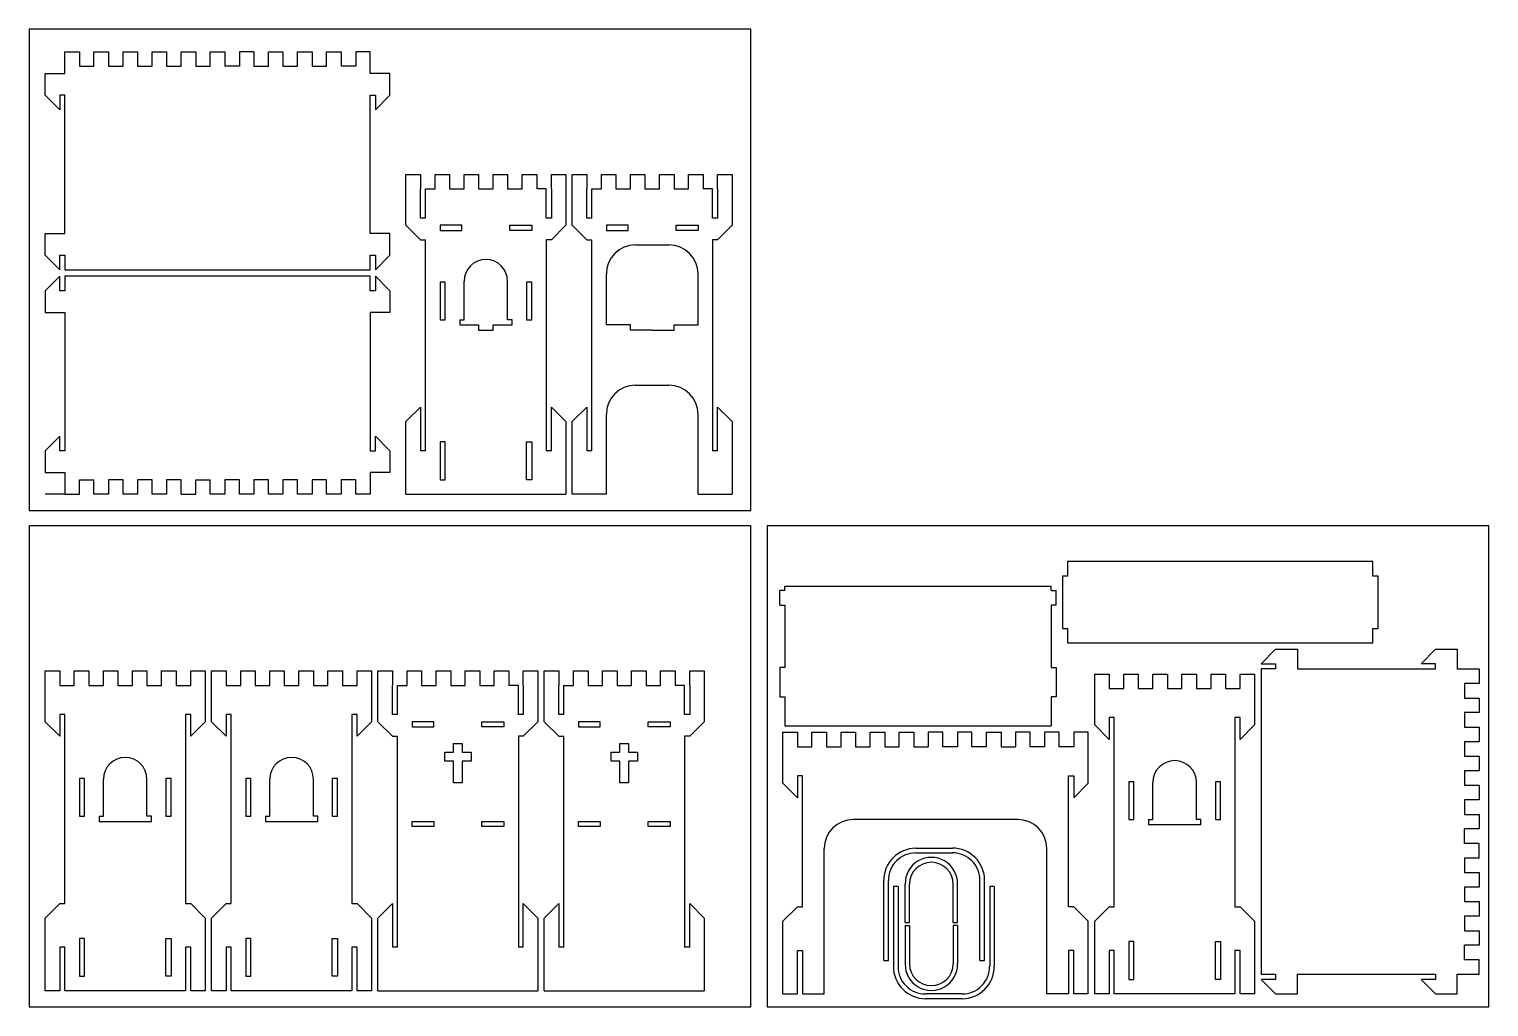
# Model space of a CAD drawing. Header units: millimetres. Extents: x 0 to 2173, y 0 to 1684.
# Drawn here: x 16 to 1449, y 724 to 1684 of the extents above; entities that cross this region are included whole.
import ezdxf

# ---------------------------------------------------------------- set-up
doc = ezdxf.new("R2010")
doc.units = ezdxf.units.MM
doc.layers.get('0').update_dxf_attribs({"color": 1})
doc.layers.add('Marco', color=5, linetype='Continuous')

msp = doc.modelspace()

# ---------------------------------------------------------------- linework, layer by layer
for p, q in [((50.8, 1662.2), (65, 1662.2)), ((50.8, 1640.8), (50.8, 1662.2)), ((65, 1662.2), (65, 1647.9)), ((79.3, 1647.9), (79.3, 1662.2)), ((79.3, 1662.2), (93.6, 1662.2)), ((93.6, 1662.2), (93.6, 1647.9)), ((107.9, 1647.9), (107.9, 1662.2)), ((107.9, 1662.2), (122.2, 1662.2)), ((122.2, 1662.2), (122.2, 1647.9)), ((136.4, 1647.9), (136.4, 1662.2)), ((136.4, 1662.2), (150.7, 1662.2)), ((150.7, 1662.2), (150.7, 1647.9)), ((165, 1647.9), (165, 1662.2)), ((165, 1662.2), (179.3, 1662.2)), ((179.3, 1662.2), (179.3, 1647.9)), ((193.5, 1647.9), (193.5, 1662.2)), ((193.5, 1662.2), (207.8, 1662.2)), ((207.8, 1662.2), (207.8, 1647.9)), ((222.1, 1662.2), (222.1, 1647.9)), ((236.4, 1662.2), (222.1, 1662.2)), ((236.4, 1662.2), (236.4, 1647.9)), ((250.6, 1647.9), (250.6, 1662.2)), ((250.6, 1662.2), (264.9, 1662.2)), ((264.9, 1662.2), (264.9, 1647.9)), ((279.2, 1647.9), (279.2, 1662.2)), ((279.2, 1662.2), (293.5, 1662.2)), ((293.5, 1662.2), (293.5, 1647.9)), ((307.7, 1647.9), (307.7, 1662.2)), ((307.7, 1662.2), (322, 1662.2)), ((322, 1662.2), (322, 1647.9)), ((350.6, 1662.2), (336.3, 1662.2)), ((336.3, 1662.2), (336.3, 1647.9)), ((350.6, 1640.8), (350.6, 1662.2)), ((31.5, 1619.4), (31.5, 1640.8)), ((31.5, 1640.8), (50.8, 1640.8)), ((65, 1647.9), (79.3, 1647.9)), ((93.6, 1647.9), (107.9, 1647.9)), ((122.2, 1647.9), (136.4, 1647.9)), ((150.7, 1647.9), (165, 1647.9)), ((179.3, 1647.9), (193.5, 1647.9)), ((222.1, 1647.9), (207.8, 1647.9)), ((236.4, 1647.9), (250.6, 1647.9)), ((264.9, 1647.9), (279.2, 1647.9)), ((293.5, 1647.9), (307.7, 1647.9)), ((336.3, 1647.9), (322, 1647.9)), ((369.9, 1640.8), (350.6, 1640.8)), ((369.9, 1619.4), (369.9, 1640.8)), ((31.5, 1619.4), (45.8, 1605.1)), ((50.8, 1619.4), (45.8, 1619.4)), ((45.8, 1619.4), (45.8, 1605.1)), ((50.8, 1483.7), (50.8, 1619.4)), ((350.6, 1483.7), (350.6, 1619.4)), ((350.6, 1619.4), (355.6, 1619.4)), ((355.6, 1619.4), (355.6, 1605.1)), ((369.9, 1619.4), (355.6, 1605.1)), ((385.6, 1491.7), (385.6, 1541.7)), ((385.6, 1541.7), (399.9, 1541.7)), ((399.9, 1541.7), (399.9, 1527.4)), ((414.2, 1527.4), (414.2, 1541.7)), ((414.2, 1541.7), (428.4, 1541.7)), ((428.4, 1541.7), (428.4, 1527.4)), ((442.7, 1527.4), (442.7, 1541.7)), ((442.7, 1541.7), (457, 1541.7)), ((457, 1541.7), (457, 1527.4)), ((471.3, 1527.4), (471.3, 1541.7)), ((471.3, 1541.7), (485.5, 1541.7)), ((485.5, 1541.7), (485.5, 1527.4)), ((499.8, 1527.4), (499.8, 1541.7)), ((499.8, 1541.7), (514.1, 1541.7)), ((514.1, 1541.7), (514.1, 1527.4)), ((528.4, 1527.4), (528.4, 1541.7)), ((528.4, 1541.7), (542.6, 1541.7)), ((542.6, 1541.7), (542.6, 1491.7)), ((548.9, 1491.7), (548.9, 1541.7)), ((548.9, 1541.7), (563.2, 1541.7)), ((563.2, 1541.7), (563.2, 1527.4)), ((577.5, 1527.4), (577.5, 1541.7)), ((577.5, 1541.7), (591.8, 1541.7)), ((591.8, 1541.7), (591.8, 1527.4)), ((606.1, 1527.4), (606.1, 1541.7)), ((606.1, 1541.7), (620.3, 1541.7)), ((620.3, 1541.7), (620.3, 1527.4)), ((634.6, 1527.4), (634.6, 1541.7)), ((634.6, 1541.7), (648.9, 1541.7)), ((648.9, 1541.7), (648.9, 1527.4)), ((663.2, 1527.4), (663.2, 1541.7)), ((663.2, 1541.7), (677.4, 1541.7)), ((677.4, 1541.7), (677.4, 1527.4)), ((691.7, 1527.4), (691.7, 1541.7)), ((691.7, 1541.7), (706, 1541.7)), ((706, 1541.7), (706, 1491.7)), ((399.9, 1498.8), (399.9, 1527.4)), ((404.9, 1498.8), (404.9, 1527.4)), ((404.9, 1527.4), (414.2, 1527.4)), ((428.4, 1527.4), (442.7, 1527.4)), ((457, 1527.4), (471.3, 1527.4)), ((485.5, 1527.4), (499.8, 1527.4)), ((523.4, 1527.4), (514.1, 1527.4)), ((523.4, 1498.8), (523.4, 1527.4)), ((528.4, 1527.4), (528.4, 1498.8)), ((563.2, 1498.8), (563.2, 1527.4)), ((568.2, 1498.8), (568.2, 1527.4)), ((568.2, 1527.4), (577.5, 1527.4)), ((591.8, 1527.4), (606.1, 1527.4)), ((620.3, 1527.4), (634.6, 1527.4)), ((648.9, 1527.4), (663.2, 1527.4)), ((686.7, 1527.4), (677.4, 1527.4)), ((686.7, 1498.8), (686.7, 1527.4)), ((691.7, 1527.4), (691.7, 1498.8)), ((385.6, 1491.7), (399.9, 1477.4)), ((404.9, 1498.8), (399.9, 1498.8)), ((419.2, 1491.7), (419.2, 1486.7)), ((440.6, 1491.7), (419.2, 1491.7)), ((440.6, 1486.7), (440.6, 1491.7)), ((487.7, 1486.7), (487.7, 1491.7)), ((487.7, 1491.7), (509.1, 1491.7)), ((509.1, 1491.7), (509.1, 1486.7)), ((528.4, 1498.8), (523.4, 1498.8)), ((542.6, 1491.7), (528.4, 1477.4)), ((548.9, 1491.7), (563.2, 1477.4)), ((568.2, 1498.8), (563.2, 1498.8)), ((582.5, 1491.7), (582.5, 1486.7)), ((603.9, 1491.7), (582.5, 1491.7)), ((603.9, 1486.7), (603.9, 1491.7)), ((651, 1486.7), (651, 1491.7)), ((651, 1491.7), (672.4, 1491.7)), ((672.4, 1491.7), (672.4, 1486.7)), ((691.7, 1498.8), (686.7, 1498.8)), ((706, 1491.7), (691.7, 1477.4)), ((31.5, 1462.3), (31.5, 1483.7)), ((31.5, 1483.7), (50.8, 1483.7)), ((369.9, 1483.7), (350.6, 1483.7)), ((369.9, 1462.3), (369.9, 1483.7)), ((399.9, 1477.4), (404.9, 1477.4)), ((404.9, 1270.4), (404.9, 1477.4)), ((419.2, 1486.7), (440.6, 1486.7)), ((509.1, 1486.7), (487.7, 1486.7)), ((528.4, 1477.4), (523.4, 1477.4)), ((523.4, 1477.4), (523.4, 1270.4)), ((563.2, 1477.4), (568.2, 1477.4)), ((568.2, 1270.4), (568.2, 1477.4)), ((582.5, 1486.7), (603.9, 1486.7)), ((672.4, 1486.7), (651, 1486.7)), ((691.7, 1477.4), (686.7, 1477.4)), ((686.7, 1477.4), (686.7, 1270.4)), ((31.5, 1462.3), (45.8, 1448)), ((45.8, 1448), (45.8, 1462.3)), ((45.8, 1462.3), (50.8, 1462.3)), ((50.8, 1462.3), (50.8, 1448)), ((350.6, 1448), (350.6, 1462.3)), ((350.6, 1462.3), (355.6, 1462.3)), ((355.6, 1462.3), (355.6, 1448)), ((369.9, 1462.3), (355.6, 1448)), ((611, 1472.4), (643.9, 1472.4)), ((50.8, 1448), (350.6, 1448)), ((31.5, 1427.5), (45.8, 1441.7)), ((45.8, 1427.5), (45.8, 1441.7)), ((350.6, 1441.7), (50.8, 1441.7)), ((50.8, 1441.7), (50.8, 1427.5)), ((350.6, 1427.5), (350.6, 1441.7)), ((369.9, 1427.5), (355.6, 1441.7)), ((355.6, 1441.7), (355.6, 1427.5)), ((424.1, 1436), (419.2, 1436)), ((419.2, 1436), (419.2, 1398.9)), ((424.1, 1398.9), (424.1, 1436)), ((442.7, 1398.9), (442.7, 1436.7)), ((485.5, 1398.9), (485.5, 1436.7)), ((509.1, 1436), (504.1, 1436)), ((504.1, 1436), (504.1, 1398.9)), ((509.1, 1398.9), (509.1, 1436)), ((582.5, 1393.9), (582.5, 1443.9)), ((672.4, 1393.9), (672.4, 1443.9)), ((31.5, 1427.5), (31.5, 1406)), ((50.8, 1427.5), (45.8, 1427.5)), ((355.6, 1427.5), (350.6, 1427.5)), ((369.9, 1427.5), (369.9, 1406)), ((31.5, 1406), (50.8, 1406)), ((50.8, 1406), (50.8, 1270.4)), ((369.9, 1406), (350.6, 1406)), ((350.6, 1406), (350.6, 1270.4)), ((419.2, 1398.9), (424.1, 1398.9)), ((438.4, 1398.9), (438.4, 1393.9)), ((438.4, 1398.9), (442.7, 1398.9)), ((438.4, 1393.9), (457, 1393.9)), ((457, 1393.9), (457, 1388.9)), ((471.3, 1393.9), (489.8, 1393.9)), ((471.3, 1388.9), (471.3, 1393.9)), ((489.8, 1398.9), (485.5, 1398.9)), ((489.8, 1393.9), (489.8, 1398.9)), ((504.1, 1398.9), (509.1, 1398.9)), ((606.1, 1393.9), (582.5, 1393.9)), ((606.1, 1388.9), (606.1, 1393.9)), ((648.9, 1388.9), (648.9, 1393.9)), ((648.9, 1393.9), (672.4, 1393.9)), ((457, 1388.9), (471.3, 1388.9)), ((627.5, 1388.9), (606.1, 1388.9)), ((627.5, 1388.9), (648.9, 1388.9)), ((611, 1334.7), (643.9, 1334.7)), ((399.9, 1313.2), (385.6, 1299)), ((399.9, 1313.2), (399.9, 1270.4)), ((528.4, 1270.4), (528.4, 1313.2)), ((528.4, 1313.2), (542.6, 1299)), ((563.2, 1313.2), (548.9, 1299)), ((563.2, 1313.2), (563.2, 1270.4)), ((582.5, 1227.6), (582.5, 1306.1)), ((672.4, 1227.6), (672.4, 1306.1)), ((691.7, 1270.4), (691.7, 1313.2)), ((691.7, 1313.2), (706, 1299)), ((385.6, 1227.6), (385.6, 1299)), ((542.6, 1299), (542.6, 1227.6)), ((548.9, 1227.6), (548.9, 1299)), ((706, 1299), (706, 1227.6)), ((31.5, 1270.4), (45.8, 1284.7)), ((45.8, 1270.4), (45.8, 1284.7)), ((355.6, 1270.4), (355.6, 1284.7)), ((369.9, 1270.4), (355.6, 1284.7)), ((424.1, 1279), (419.2, 1279)), ((419.2, 1279), (419.2, 1270.4)), ((424.1, 1241.9), (424.1, 1279)), ((504.1, 1241.9), (504.1, 1279)), ((504.1, 1279), (509.1, 1279)), ((509.1, 1279), (509.1, 1270.4)), ((31.5, 1270.4), (31.5, 1249)), ((50.8, 1270.4), (45.8, 1270.4)), ((350.6, 1270.4), (355.6, 1270.4)), ((369.9, 1270.4), (369.9, 1249)), ((404.9, 1270.4), (399.9, 1270.4)), ((419.2, 1270.4), (419.2, 1241.9)), ((509.1, 1270.4), (509.1, 1241.9)), ((528.4, 1270.4), (523.4, 1270.4)), ((568.2, 1270.4), (563.2, 1270.4)), ((691.7, 1270.4), (686.7, 1270.4)), ((31.5, 1249), (50.8, 1249)), ((50.8, 1249), (50.8, 1227.6)), ((369.9, 1249), (350.6, 1249)), ((350.6, 1249), (350.6, 1227.6)), ((65, 1227.6), (65, 1241.9)), ((65, 1241.9), (79.3, 1241.9)), ((79.3, 1227.6), (79.3, 1241.9)), ((107.9, 1241.9), (93.6, 1241.9)), ((93.6, 1241.9), (93.6, 1227.6)), ((107.9, 1227.6), (107.9, 1241.9)), ((136.4, 1241.9), (122.2, 1241.9)), ((122.2, 1241.9), (122.2, 1227.6)), ((136.4, 1227.6), (136.4, 1241.9)), ((165, 1241.9), (150.7, 1241.9)), ((150.7, 1241.9), (150.7, 1227.6)), ((165, 1227.6), (165, 1241.9)), ((179.3, 1227.6), (179.3, 1241.9)), ((179.3, 1241.9), (193.5, 1241.9)), ((193.5, 1227.6), (193.5, 1241.9)), ((222.1, 1241.9), (207.8, 1241.9)), ((207.8, 1241.9), (207.8, 1227.6)), ((222.1, 1227.6), (222.1, 1241.9)), ((250.6, 1241.9), (236.4, 1241.9)), ((236.4, 1241.9), (236.4, 1227.6)), ((250.6, 1227.6), (250.6, 1241.9)), ((279.2, 1241.9), (264.9, 1241.9)), ((264.9, 1241.9), (264.9, 1227.6)), ((279.2, 1227.6), (279.2, 1241.9)), ((307.7, 1241.9), (293.5, 1241.9)), ((293.5, 1241.9), (293.5, 1227.6)), ((307.7, 1227.6), (307.7, 1241.9)), ((336.3, 1241.9), (322, 1241.9)), ((322, 1241.9), (322, 1227.6)), ((336.3, 1227.6), (336.3, 1241.9)), ((419.2, 1241.9), (424.1, 1241.9)), ((509.1, 1241.9), (504.1, 1241.9)), ((50.8, 1227.6), (65, 1227.6)), ((93.6, 1227.6), (79.3, 1227.6)), ((122.2, 1227.6), (107.9, 1227.6)), ((150.7, 1227.6), (136.4, 1227.6)), ((165, 1227.6), (179.3, 1227.6)), ((207.8, 1227.6), (193.5, 1227.6)), ((236.4, 1227.6), (222.1, 1227.6)), ((264.9, 1227.6), (250.6, 1227.6)), ((293.5, 1227.6), (279.2, 1227.6)), ((322, 1227.6), (307.7, 1227.6)), ((350.6, 1227.6), (336.3, 1227.6)), ((385.6, 1227.6), (542.6, 1227.6)), ((582.5, 1227.6), (548.9, 1227.6)), ((672.4, 1227.6), (706, 1227.6)), ((1335.1, 1161.6), (1035.3, 1161.6)), ((1035.3, 1161.6), (1035.3, 1147.3)), ((1335.1, 1147.3), (1335.1, 1161.6)), ((1035.3, 1147.3), (1030.3, 1147.3)), ((1030.3, 1147.3), (1030.3, 1095.9)), ((1340.1, 1147.3), (1335.1, 1147.3)), ((1340.1, 1095.9), (1340.1, 1147.3)), ((757.8, 1133.1), (752.8, 1133.1)), ((752.8, 1118.8), (752.8, 1133.1)), ((757.8, 1133.1), (757.8, 1137.5)), ((757.8, 1137.5), (1019, 1137.5)), ((1019, 1133.1), (1019, 1137.5)), ((1019, 1133.1), (1024, 1133.1)), ((1024, 1118.8), (1024, 1133.1)), ((752.8, 1118.8), (757.8, 1118.8)), ((757.8, 1118.8), (757.8, 1057.4)), ((1024, 1118.8), (1019, 1118.8)), ((1019, 1118.8), (1019, 1057.4)), ((1030.3, 1095.9), (1035.3, 1095.9)), ((1035.3, 1095.9), (1035.3, 1081.7)), ((1335.1, 1081.7), (1335.1, 1095.9)), ((1335.1, 1095.9), (1340.1, 1095.9)), ((1035.3, 1081.7), (1335.1, 1081.7)), ((1239.5, 1075.4), (1225.2, 1061.1)), ((1239.5, 1075.4), (1260.9, 1075.4)), ((1260.9, 1075.4), (1260.9, 1056.1)), ((1396.5, 1075.4), (1382.3, 1061.1)), ((1396.5, 1075.4), (1417.9, 1075.4)), ((1417.9, 1075.4), (1417.9, 1056.1)), ((1225.2, 1061.1), (1239.5, 1061.1)), ((1239.5, 1061.1), (1239.5, 1056.1)), ((1396.5, 1061.1), (1382.3, 1061.1)), ((1396.5, 1056.1), (1396.5, 1061.1)), ((31.5, 1004.3), (31.5, 1054.2)), ((31.5, 1054.2), (45.8, 1054.2)), ((45.8, 1054.2), (45.8, 1040)), ((60, 1040), (60, 1054.2)), ((60, 1054.2), (74.3, 1054.2)), ((74.3, 1054.2), (74.3, 1040)), ((88.6, 1040), (88.6, 1054.2)), ((88.6, 1054.2), (102.9, 1054.2)), ((102.9, 1054.2), (102.9, 1040)), ((117.2, 1040), (117.2, 1054.2)), ((117.2, 1054.2), (131.4, 1054.2)), ((131.4, 1054.2), (131.4, 1040)), ((145.7, 1040), (145.7, 1054.2)), ((145.7, 1054.2), (160, 1054.2)), ((160, 1054.2), (160, 1040)), ((174.3, 1040), (174.3, 1054.2)), ((174.3, 1054.2), (188.5, 1054.2)), ((188.5, 1054.2), (188.5, 1004.3)), ((194.8, 1004.3), (194.8, 1054.2)), ((194.8, 1054.2), (209.1, 1054.2)), ((209.1, 1054.2), (209.1, 1040)), ((223.4, 1040), (223.4, 1054.2)), ((223.4, 1054.2), (237.7, 1054.2)), ((237.7, 1054.2), (237.7, 1040)), ((251.9, 1040), (251.9, 1054.2)), ((251.9, 1054.2), (266.2, 1054.2)), ((266.2, 1054.2), (266.2, 1040)), ((280.5, 1040), (280.5, 1054.2)), ((280.5, 1054.2), (294.8, 1054.2)), ((294.8, 1054.2), (294.8, 1040)), ((309.1, 1040), (309.1, 1054.2)), ((309.1, 1054.2), (323.3, 1054.2)), ((323.3, 1054.2), (323.3, 1040)), ((337.6, 1040), (337.6, 1054.2)), ((337.6, 1054.2), (351.9, 1054.2)), ((351.9, 1054.2), (351.9, 1004.3)), ((358.2, 1004.3), (358.2, 1054.2)), ((358.2, 1054.2), (372.5, 1054.2)), ((372.5, 1054.2), (372.5, 1040)), ((386.7, 1040), (386.7, 1054.2)), ((386.7, 1054.2), (401, 1054.2)), ((401, 1054.2), (401, 1040)), ((415.3, 1040), (415.3, 1054.2)), ((415.3, 1054.2), (429.6, 1054.2)), ((429.6, 1054.2), (429.6, 1040)), ((443.8, 1040), (443.8, 1054.2)), ((443.8, 1054.2), (458.1, 1054.2)), ((458.1, 1054.2), (458.1, 1040)), ((472.4, 1040), (472.4, 1054.2)), ((472.4, 1054.2), (486.7, 1054.2)), ((486.7, 1054.2), (486.7, 1040)), ((500.9, 1040), (500.9, 1054.2)), ((500.9, 1054.2), (515.2, 1054.2)), ((515.2, 1054.2), (515.2, 1004.3)), ((521.5, 1004.3), (521.5, 1054.2)), ((521.5, 1054.2), (535.8, 1054.2)), ((535.8, 1054.2), (535.8, 1040)), ((550.1, 1040), (550.1, 1054.2)), ((550.1, 1054.2), (564.4, 1054.2)), ((564.4, 1054.2), (564.4, 1040)), ((578.6, 1040), (578.6, 1054.2)), ((578.6, 1054.2), (592.9, 1054.2)), ((592.9, 1054.2), (592.9, 1040)), ((607.2, 1040), (607.2, 1054.2)), ((607.2, 1054.2), (621.5, 1054.2)), ((621.5, 1054.2), (621.5, 1040)), ((635.7, 1040), (635.7, 1054.2)), ((635.7, 1054.2), (650, 1054.2)), ((650, 1054.2), (650, 1040)), ((664.3, 1040), (664.3, 1054.2)), ((664.3, 1054.2), (678.6, 1054.2)), ((678.6, 1054.2), (678.6, 1004.3)), ((752.8, 1057.4), (752.8, 1028.8)), ((757.8, 1057.4), (752.8, 1057.4)), ((1019, 1057.4), (1024, 1057.4)), ((1024, 1057.4), (1024, 1028.8)), ((1061.9, 1001.1), (1061.9, 1051.1)), ((1061.9, 1051.1), (1076.1, 1051.1)), ((1076.1, 1051.1), (1076.1, 1036.8)), ((1090.4, 1036.8), (1090.4, 1051.1)), ((1090.4, 1051.1), (1104.7, 1051.1)), ((1104.7, 1051.1), (1104.7, 1036.8)), ((1119, 1036.8), (1119, 1051.1)), ((1119, 1051.1), (1133.2, 1051.1)), ((1133.2, 1051.1), (1133.2, 1036.8)), ((1147.5, 1036.8), (1147.5, 1051.1)), ((1147.5, 1051.1), (1161.8, 1051.1)), ((1161.8, 1051.1), (1161.8, 1036.8)), ((1176.1, 1036.8), (1176.1, 1051.1)), ((1176.1, 1051.1), (1190.4, 1051.1)), ((1190.4, 1051.1), (1190.4, 1036.8)), ((1204.6, 1036.8), (1204.6, 1051.1)), ((1204.6, 1051.1), (1218.9, 1051.1)), ((1218.9, 1051.1), (1218.9, 1001.1)), ((1239.5, 1056.1), (1225.2, 1056.1)), ((1225.2, 1056.1), (1225.2, 756.3)), ((1260.9, 1056.1), (1396.5, 1056.1)), ((1417.9, 1056.1), (1439.4, 1056.1)), ((1439.4, 1056.1), (1439.4, 1041.8)), ((45.8, 1040), (60, 1040)), ((74.3, 1040), (88.6, 1040)), ((102.9, 1040), (117.2, 1040)), ((131.4, 1040), (145.7, 1040)), ((160, 1040), (174.3, 1040)), ((209.1, 1040), (223.4, 1040)), ((237.7, 1040), (251.9, 1040)), ((266.2, 1040), (280.5, 1040)), ((294.8, 1040), (309.1, 1040)), ((323.3, 1040), (337.6, 1040)), ((372.5, 1011.4), (372.5, 1040)), ((377.5, 1011.4), (377.5, 1040)), ((377.5, 1040), (386.7, 1040)), ((401, 1040), (415.3, 1040)), ((429.6, 1040), (443.8, 1040)), ((458.1, 1040), (472.4, 1040)), ((496, 1040), (486.7, 1040)), ((496, 1011.4), (496, 1040)), ((500.9, 1040), (500.9, 1011.4)), ((535.8, 1011.4), (535.8, 1040)), ((540.8, 1011.4), (540.8, 1040)), ((540.8, 1040), (550.1, 1040)), ((564.4, 1040), (578.6, 1040)), ((592.9, 1040), (607.2, 1040)), ((621.5, 1040), (635.7, 1040)), ((659.3, 1040), (650, 1040)), ((659.3, 1011.4), (659.3, 1040)), ((664.3, 1040), (664.3, 1011.4)), ((1076.1, 1036.8), (1090.4, 1036.8)), ((1104.7, 1036.8), (1119, 1036.8)), ((1133.2, 1036.8), (1147.5, 1036.8)), ((1161.8, 1036.8), (1176.1, 1036.8)), ((1190.4, 1036.8), (1204.6, 1036.8)), ((1439.4, 1041.8), (1425.1, 1041.8)), ((1425.1, 1041.8), (1425.1, 1027.5)), ((752.8, 1028.8), (757.8, 1028.8)), ((757.8, 1028.8), (757.8, 1000.3)), ((1024, 1028.8), (1019, 1028.8)), ((1019, 1028.8), (1019, 1000.3)), ((1425.1, 1027.5), (1439.4, 1027.5)), ((1439.4, 1027.5), (1439.4, 1013.3)), ((31.5, 1004.3), (45.8, 990)), ((50.8, 1011.4), (45.8, 1011.4)), ((45.8, 1011.4), (45.8, 990)), ((50.8, 825.8), (50.8, 1011.4)), ((174.3, 1011.4), (169.3, 1011.4)), ((169.3, 1011.4), (169.3, 825.8)), ((174.3, 990), (174.3, 1011.4)), ((188.5, 1004.3), (174.3, 990)), ((194.8, 1004.3), (209.1, 990)), ((214.1, 1011.4), (209.1, 1011.4)), ((209.1, 1011.4), (209.1, 990)), ((214.1, 825.8), (214.1, 1011.4)), ((337.6, 1011.4), (332.6, 1011.4)), ((332.6, 1011.4), (332.6, 825.8)), ((337.6, 990), (337.6, 1011.4)), ((351.9, 1004.3), (337.6, 990)), ((358.2, 1004.3), (372.5, 990)), ((377.5, 1011.4), (372.5, 1011.4)), ((391.7, 1004.3), (391.7, 999.3)), ((413.1, 1004.3), (391.7, 1004.3)), ((413.1, 999.3), (413.1, 1004.3)), ((460.3, 999.3), (460.3, 1004.3)), ((460.3, 1004.3), (481.7, 1004.3)), ((481.7, 1004.3), (481.7, 999.3)), ((500.9, 1011.4), (496, 1011.4)), ((515.2, 1004.3), (500.9, 990)), ((521.5, 1004.3), (535.8, 990)), ((540.8, 1011.4), (535.8, 1011.4)), ((555.1, 1004.3), (555.1, 999.3)), ((576.5, 1004.3), (555.1, 1004.3)), ((576.5, 999.3), (576.5, 1004.3)), ((623.6, 999.3), (623.6, 1004.3)), ((623.6, 1004.3), (645, 1004.3)), ((645, 1004.3), (645, 999.3)), ((664.3, 1011.4), (659.3, 1011.4)), ((678.6, 1004.3), (664.3, 990)), ((1081.1, 1008.3), (1076.1, 1008.3)), ((1076.1, 1008.3), (1076.1, 986.8)), ((1081.1, 822.7), (1081.1, 1008.3)), ((1204.6, 1008.3), (1199.6, 1008.3)), ((1199.6, 1008.3), (1199.6, 822.7)), ((1204.6, 986.8), (1204.6, 1008.3)), ((1439.4, 1013.3), (1425.1, 1013.3)), ((1425.1, 1013.3), (1425.1, 999)), ((372.5, 990), (377.5, 990)), ((377.5, 783), (377.5, 990)), ((391.7, 999.3), (413.1, 999.3)), ((481.7, 999.3), (460.3, 999.3)), ((500.9, 990), (496, 990)), ((496, 990), (496, 783)), ((535.8, 990), (540.8, 990)), ((540.8, 783), (540.8, 990)), ((555.1, 999.3), (576.5, 999.3)), ((645, 999.3), (623.6, 999.3)), ((664.3, 990), (659.3, 990)), ((659.3, 990), (659.3, 783)), ((755.8, 944), (755.8, 994)), ((755.8, 994), (770, 994)), ((757.8, 1000.3), (1019, 1000.3)), ((770, 994), (770, 979.7)), ((784.3, 979.7), (784.3, 994)), ((784.3, 994), (798.6, 994)), ((798.6, 994), (798.6, 979.7)), ((812.9, 979.7), (812.9, 994)), ((812.9, 994), (827.1, 994)), ((827.1, 994), (827.1, 979.7)), ((841.4, 979.7), (841.4, 994)), ((841.4, 994), (855.7, 994)), ((855.7, 994), (855.7, 979.7)), ((870, 979.7), (870, 994)), ((870, 994), (884.2, 994)), ((884.2, 994), (884.2, 979.7)), ((912.8, 994), (898.5, 994)), ((898.5, 994), (898.5, 979.7)), ((912.8, 979.7), (912.8, 994)), ((941.4, 994), (927.1, 994)), ((927.1, 994), (927.1, 979.7)), ((941.4, 979.7), (941.4, 994)), ((955.6, 979.7), (955.6, 994)), ((955.6, 994), (969.9, 994)), ((969.9, 994), (969.9, 979.7)), ((998.5, 994), (984.2, 994)), ((984.2, 994), (984.2, 979.7)), ((998.5, 979.7), (998.5, 994)), ((1027, 994), (1012.7, 994)), ((1012.7, 994), (1012.7, 979.7)), ((1027, 979.7), (1027, 994)), ((1055.6, 994), (1041.3, 994)), ((1041.3, 994), (1041.3, 979.7)), ((1055.6, 944), (1055.6, 994)), ((1061.9, 1001.1), (1076.1, 986.8)), ((1218.9, 1001.1), (1204.6, 986.8)), ((1425.1, 999), (1439.4, 999)), ((1439.4, 999), (1439.4, 984.7)), ((432.4, 974.3), (432.4, 982.9)), ((432.4, 982.9), (436.7, 982.9)), ((436.7, 982.9), (441, 982.9)), ((441, 982.9), (441, 974.3)), ((595.8, 974.3), (595.8, 982.9)), ((595.8, 982.9), (600, 982.9)), ((600, 982.9), (604.3, 982.9)), ((604.3, 982.9), (604.3, 974.3)), ((770, 979.7), (784.3, 979.7)), ((798.6, 979.7), (812.9, 979.7)), ((827.1, 979.7), (841.4, 979.7)), ((855.7, 979.7), (870, 979.7)), ((884.2, 979.7), (898.5, 979.7)), ((927.1, 979.7), (912.8, 979.7)), ((955.6, 979.7), (941.4, 979.7)), ((969.9, 979.7), (984.2, 979.7)), ((1012.7, 979.7), (998.5, 979.7)), ((1041.3, 979.7), (1027, 979.7)), ((1439.4, 984.7), (1425.1, 984.7)), ((1425.1, 984.7), (1425.1, 970.4)), ((423.9, 965.7), (423.9, 974.3)), ((423.9, 974.3), (432.4, 974.3)), ((432.4, 965.7), (423.9, 965.7)), ((432.4, 944.3), (432.4, 965.7)), ((441, 974.3), (449.6, 974.3)), ((449.6, 965.7), (441, 965.7)), ((441, 965.7), (441, 944.3)), ((449.6, 974.3), (449.6, 965.7)), ((587.2, 965.7), (587.2, 974.3)), ((587.2, 974.3), (595.8, 974.3)), ((595.8, 965.7), (587.2, 965.7)), ((595.8, 944.3), (595.8, 965.7)), ((604.3, 974.3), (612.9, 974.3)), ((612.9, 965.7), (604.3, 965.7)), ((604.3, 965.7), (604.3, 944.3)), ((612.9, 974.3), (612.9, 965.7)), ((1425.1, 970.4), (1439.4, 970.4)), ((1439.4, 970.4), (1439.4, 956.2)), ((70, 948.6), (65, 948.6)), ((65, 948.6), (65, 911.5)), ((70, 911.5), (70, 948.6)), ((88.6, 911.5), (88.6, 947.9)), ((131.4, 911.5), (131.4, 947.9)), ((155, 948.6), (150, 948.6)), ((150, 948.6), (150, 911.5)), ((155, 911.5), (155, 948.6)), ((233.4, 948.6), (228.4, 948.6)), ((228.4, 948.6), (228.4, 911.5)), ((233.4, 911.5), (233.4, 948.6)), ((251.9, 911.5), (251.9, 947.9)), ((294.8, 911.5), (294.8, 947.9)), ((318.3, 948.6), (313.3, 948.6)), ((313.3, 948.6), (313.3, 911.5)), ((318.3, 911.5), (318.3, 948.6)), ((775, 951.2), (770, 951.2)), ((770, 951.2), (770, 929.7)), ((775, 822.7), (775, 951.2)), ((1036.3, 822.7), (1036.3, 951.2)), ((1036.3, 951.2), (1041.3, 951.2)), ((1041.3, 951.2), (1041.3, 929.7)), ((1439.4, 956.2), (1425.1, 956.2)), ((1425.1, 956.2), (1425.1, 941.9)), ((441, 944.3), (432.4, 944.3)), ((604.3, 944.3), (595.8, 944.3)), ((770, 929.7), (755.8, 944)), ((1041.3, 929.7), (1055.6, 944)), ((1100.4, 945.4), (1095.4, 945.4)), ((1095.4, 945.4), (1095.4, 908.3)), ((1100.4, 908.3), (1100.4, 945.4)), ((1119, 908.3), (1119, 944.7)), ((1161.8, 908.3), (1161.8, 944.7)), ((1185.4, 945.4), (1180.4, 945.4)), ((1180.4, 945.4), (1180.4, 908.3)), ((1185.4, 908.3), (1185.4, 945.4)), ((1425.1, 941.9), (1439.4, 941.9)), ((1439.4, 941.9), (1439.4, 927.6)), ((1439.4, 927.6), (1425.1, 927.6)), ((1425.1, 927.6), (1425.1, 913.3)), ((65, 911.5), (70, 911.5)), ((84.3, 911.5), (84.3, 906.5)), ((84.3, 911.5), (88.6, 911.5)), ((84.3, 906.5), (135.7, 906.5)), ((135.7, 911.5), (131.4, 911.5)), ((135.7, 906.5), (135.7, 911.5)), ((150, 911.5), (155, 911.5)), ((228.4, 911.5), (233.4, 911.5)), ((247.7, 911.5), (247.7, 906.5)), ((247.7, 911.5), (251.9, 911.5)), ((247.7, 906.5), (299.1, 906.5)), ((299.1, 911.5), (294.8, 911.5)), ((299.1, 906.5), (299.1, 911.5)), ((313.3, 911.5), (318.3, 911.5)), ((391.7, 906.5), (413.1, 906.5)), ((391.7, 901.5), (391.7, 906.5)), ((413.1, 906.5), (413.1, 901.5)), ((460.3, 906.5), (481.7, 906.5)), ((460.3, 901.5), (460.3, 906.5)), ((481.7, 906.5), (481.7, 901.5)), ((555.1, 906.5), (576.5, 906.5)), ((555.1, 901.5), (555.1, 906.5)), ((576.5, 906.5), (576.5, 901.5)), ((623.6, 906.5), (645, 906.5)), ((623.6, 901.5), (623.6, 906.5)), ((645, 906.5), (645, 901.5)), ((986.3, 908.3), (825, 908.3)), ((1095.4, 908.3), (1100.4, 908.3)), ((1114.7, 908.3), (1114.7, 903.3)), ((1114.7, 908.3), (1119, 908.3)), ((1114.7, 903.3), (1166.1, 903.3)), ((1166.1, 908.3), (1161.8, 908.3)), ((1166.1, 903.3), (1166.1, 908.3)), ((1180.4, 908.3), (1185.4, 908.3)), ((1425.1, 913.3), (1439.4, 913.3)), ((1439.4, 913.3), (1439.4, 899)), ((413.1, 901.5), (391.7, 901.5)), ((481.7, 901.5), (460.3, 901.5)), ((576.5, 901.5), (555.1, 901.5)), ((645, 901.5), (623.6, 901.5)), ((1425.1, 884.8), (1425.1, 899)), ((1439.4, 899), (1425.1, 899)), ((796.4, 737), (796.4, 879.8)), ((886.4, 880.1), (922.2, 880.2)), ((886.4, 875.6), (922.2, 875.6)), ((1014.9, 737), (1014.9, 879.8)), ((1439.4, 884.8), (1425.1, 884.8)), ((1439.4, 870.5), (1439.4, 884.8)), ((1439.4, 870.5), (1425.1, 870.5)), ((1425.1, 870.5), (1425.1, 856.2)), ((854.7, 770), (854.7, 848.5)), ((859.3, 770), (859.3, 848.5)), ((949.2, 770), (949.2, 848.5)), ((953.8, 770), (953.8, 848.5)), ((1425.1, 856.2), (1439.4, 856.2)), ((1439.4, 856.2), (1439.4, 841.9)), ((864.2, 842.6), (864.2, 764)), ((868.8, 842.6), (864.2, 842.6)), ((868.8, 842.6), (868.8, 764)), ((875.8, 807.1), (875.8, 844.9)), ((880, 807.1), (880, 844.9)), ((922.9, 807.1), (922.9, 844.9)), ((927.2, 807.1), (927.2, 844.9)), ((958.8, 842.6), (958.8, 764.1)), ((963.3, 842.6), (958.8, 842.6)), ((963.3, 842.6), (963.3, 764.1)), ((1439.4, 841.9), (1425.1, 841.9)), ((1425.1, 841.9), (1425.1, 827.7)), ((45.8, 825.8), (31.5, 811.5)), ((45.8, 825.8), (50.8, 825.8)), ((169.3, 825.8), (174.3, 825.8)), ((174.3, 825.8), (188.5, 811.5)), ((209.1, 825.8), (194.8, 811.5)), ((209.1, 825.8), (214.1, 825.8)), ((332.6, 825.8), (337.6, 825.8)), ((337.6, 825.8), (351.9, 811.5)), ((372.5, 825.8), (358.2, 811.5)), ((372.5, 825.8), (372.5, 783)), ((500.9, 783), (500.9, 825.8)), ((500.9, 825.8), (515.2, 811.5)), ((535.8, 825.8), (521.5, 811.5)), ((535.8, 825.8), (535.8, 783)), ((664.3, 783), (664.3, 825.8)), ((664.3, 825.8), (678.6, 811.5)), ((755.8, 808.4), (770, 822.7)), ((770, 822.7), (775, 822.7)), ((1041.3, 822.7), (1036.3, 822.7)), ((1055.6, 808.4), (1041.3, 822.7)), ((1076.1, 822.7), (1061.9, 808.4)), ((1076.1, 822.7), (1081.1, 822.7)), ((1199.6, 822.7), (1204.6, 822.7)), ((1204.6, 822.7), (1218.9, 808.4)), ((1425.1, 827.7), (1439.4, 827.7)), ((1439.4, 827.7), (1439.4, 813.4)), ((31.5, 740.2), (31.5, 811.5)), ((188.5, 811.5), (188.5, 740.2)), ((194.8, 740.2), (194.8, 811.5)), ((351.9, 811.5), (351.9, 740.2)), ((358.2, 740.2), (358.2, 811.5)), ((515.2, 811.5), (515.2, 740.2)), ((521.5, 740.2), (521.5, 811.5)), ((678.6, 811.5), (678.6, 740.2)), ((755.8, 737), (755.8, 808.4)), ((875.8, 807.1), (880, 807.1)), ((875.8, 804.4), (875.8, 766.6)), ((875.8, 804.4), (880, 804.4)), ((880, 804.4), (880, 766.6)), ((922.9, 807.1), (927.2, 807.1)), ((927.2, 804.4), (922.9, 804.4)), ((922.9, 804.4), (922.9, 766.6)), ((927.2, 804.4), (927.2, 766.6)), ((1055.6, 737), (1055.6, 808.4)), ((1061.9, 737), (1061.9, 808.4)), ((1218.9, 808.4), (1218.9, 737)), ((1439.4, 813.4), (1425.1, 813.4)), ((1425.1, 813.4), (1425.1, 799.1)), ((65, 791.6), (65, 783)), ((70, 791.6), (65, 791.6)), ((70, 754.4), (70, 791.6)), ((150, 754.4), (150, 791.6)), ((150, 791.6), (155, 791.6)), ((155, 791.6), (155, 783)), ((228.4, 791.6), (228.4, 783)), ((233.4, 791.6), (228.4, 791.6)), ((233.4, 754.4), (233.4, 791.6)), ((313.3, 754.4), (313.3, 791.6)), ((313.3, 791.6), (318.3, 791.6)), ((318.3, 791.6), (318.3, 783)), ((1095.4, 788.4), (1095.4, 779.8)), ((1100.4, 788.4), (1095.4, 788.4)), ((1100.4, 751.3), (1100.4, 788.4)), ((1180.4, 751.3), (1180.4, 788.4)), ((1180.4, 788.4), (1185.4, 788.4)), ((1185.4, 788.4), (1185.4, 779.8)), ((1425.1, 799.1), (1439.4, 799.1)), ((1439.4, 799.1), (1439.4, 784.8)), ((50.8, 783), (45.8, 783)), ((45.8, 783), (45.8, 740.2)), ((50.8, 740.2), (50.8, 783)), ((65, 783), (65, 754.4)), ((155, 783), (155, 754.4)), ((174.3, 783), (169.3, 783)), ((169.3, 783), (169.3, 740.2)), ((174.3, 740.2), (174.3, 783)), ((214.1, 783), (209.1, 783)), ((209.1, 783), (209.1, 740.2)), ((214.1, 740.2), (214.1, 783)), ((228.4, 783), (228.4, 754.4)), ((318.3, 783), (318.3, 754.4)), ((337.6, 783), (332.6, 783)), ((332.6, 783), (332.6, 740.2)), ((337.6, 740.2), (337.6, 783)), ((377.5, 783), (372.5, 783)), ((500.9, 783), (496, 783)), ((540.8, 783), (535.8, 783)), ((664.3, 783), (659.3, 783)), ((770, 737), (770, 779.8)), ((770, 779.8), (775, 779.8)), ((775, 779.8), (775, 737)), ((1041.3, 779.8), (1036.3, 779.8)), ((1036.3, 779.8), (1036.3, 737)), ((1041.3, 737), (1041.3, 779.8)), ((1081.1, 779.8), (1076.1, 779.8)), ((1076.1, 779.8), (1076.1, 737)), ((1081.1, 737), (1081.1, 779.8)), ((1095.4, 779.8), (1095.4, 751.3)), ((1185.4, 779.8), (1185.4, 751.3)), ((1204.6, 779.8), (1199.6, 779.8)), ((1199.6, 779.8), (1199.6, 737)), ((1204.6, 737), (1204.6, 779.8)), ((1425.1, 770.6), (1425.1, 784.8)), ((1439.4, 784.8), (1425.1, 784.8)), ((854.7, 770), (859.3, 770)), ((949.2, 770), (953.8, 770)), ((1439.4, 770.6), (1425.1, 770.6)), ((1439.4, 756.3), (1439.4, 770.6)), ((65, 754.4), (70, 754.4)), ((155, 754.4), (150, 754.4)), ((228.4, 754.4), (233.4, 754.4)), ((318.3, 754.4), (313.3, 754.4)), ((1095.4, 751.3), (1100.4, 751.3)), ((1185.4, 751.3), (1180.4, 751.3)), ((1225.2, 756.3), (1239.5, 756.3)), ((1239.5, 751.3), (1225.2, 751.3)), ((1239.5, 737), (1225.2, 751.3)), ((1239.5, 756.3), (1239.5, 751.3)), ((1260.9, 737), (1260.9, 756.3)), ((1260.9, 756.3), (1396.5, 756.3)), ((1396.5, 751.3), (1382.3, 751.3)), ((1396.5, 737), (1382.3, 751.3)), ((1396.5, 756.3), (1396.5, 751.3)), ((1417.9, 756.3), (1439.4, 756.3)), ((1417.9, 737), (1417.9, 756.3)), ((45.8, 740.2), (31.5, 740.2)), ((169.3, 740.2), (50.8, 740.2)), ((188.5, 740.2), (174.3, 740.2)), ((209.1, 740.2), (194.8, 740.2)), ((332.6, 740.2), (214.1, 740.2)), ((351.9, 740.2), (337.6, 740.2)), ((358.2, 740.2), (515.2, 740.2)), ((521.5, 740.2), (678.6, 740.2)), ((755.8, 737), (770, 737)), ((775, 737), (796.4, 737)), ((931.7, 737), (895.8, 737)), ((931.7, 732.4), (895.8, 732.4)), ((1036.3, 737), (1014.9, 737)), ((1055.6, 737), (1041.3, 737)), ((1076.1, 737), (1061.9, 737)), ((1199.6, 737), (1081.1, 737)), ((1218.9, 737), (1204.6, 737)), ((1239.5, 737), (1260.9, 737)), ((1396.5, 737), (1417.9, 737))]:
    msp.add_line(p, q)
for centre, radius, start, end in [((611, 1443.9), 28.6, 90, 180), ((643.9, 1443.9), 28.6, 0, 90), ((464.1, 1436.7), 21.4, 0, 180), ((611, 1306.1), 28.6, 90, 180), ((643.9, 1306.1), 28.6, 0, 90), ((110, 947.9), 21.4, 0, 180), ((273.4, 947.9), 21.4, 0, 180), ((1140.4, 944.7), 21.4, 0, 180), ((825, 879.8), 28.6, 90, 180), ((986.3, 879.8), 28.6, 0, 90), ((886.4, 848.4), 31.7, 90.0855, 179.9145), ((886.3, 848.5), 27, 89.849, 180.065), ((922.2, 848.6), 31.6, 359.8068, 90.1265), ((922.2, 848.6), 27, 359.6979, 90.13), ((901.5, 845.4), 25.7, 358.9571, 181.0429), ((901.5, 844.9), 21.4, 0, 180), ((895.7, 763.9), 31.5, 179.8358, 270.1642), ((895.7, 763.9), 26.9, 179.7297, 270.184), ((901.5, 766.1), 25.7, 178.9571, 1.0429), ((901.5, 766.6), 21.4, 180, 0), ((931.6, 764.1), 31.7, 270.0921, 359.9079), ((931.7, 764), 27, 269.849, 0.065)]:
    msp.add_arc(centre, radius, start, end)
at = {"layer": 'Marco'}
msp.add_line((50.8, 1227.6), (31.5, 1227.6), dxfattribs=at)
for points in [[(15.7, 1211.8), (724.4, 1211.8), (724.4, 1684.3), (15.7, 1684.3)], [(15.7, 724.4), (724.4, 724.4), (724.4, 1196.8), (15.7, 1196.8)], [(740.2, 724.4), (1448.8, 724.4), (1448.8, 1196.8), (740.2, 1196.8)]]:
    msp.add_lwpolyline(points, close=True, dxfattribs=at)

doc.saveas('drawing.dxf')
